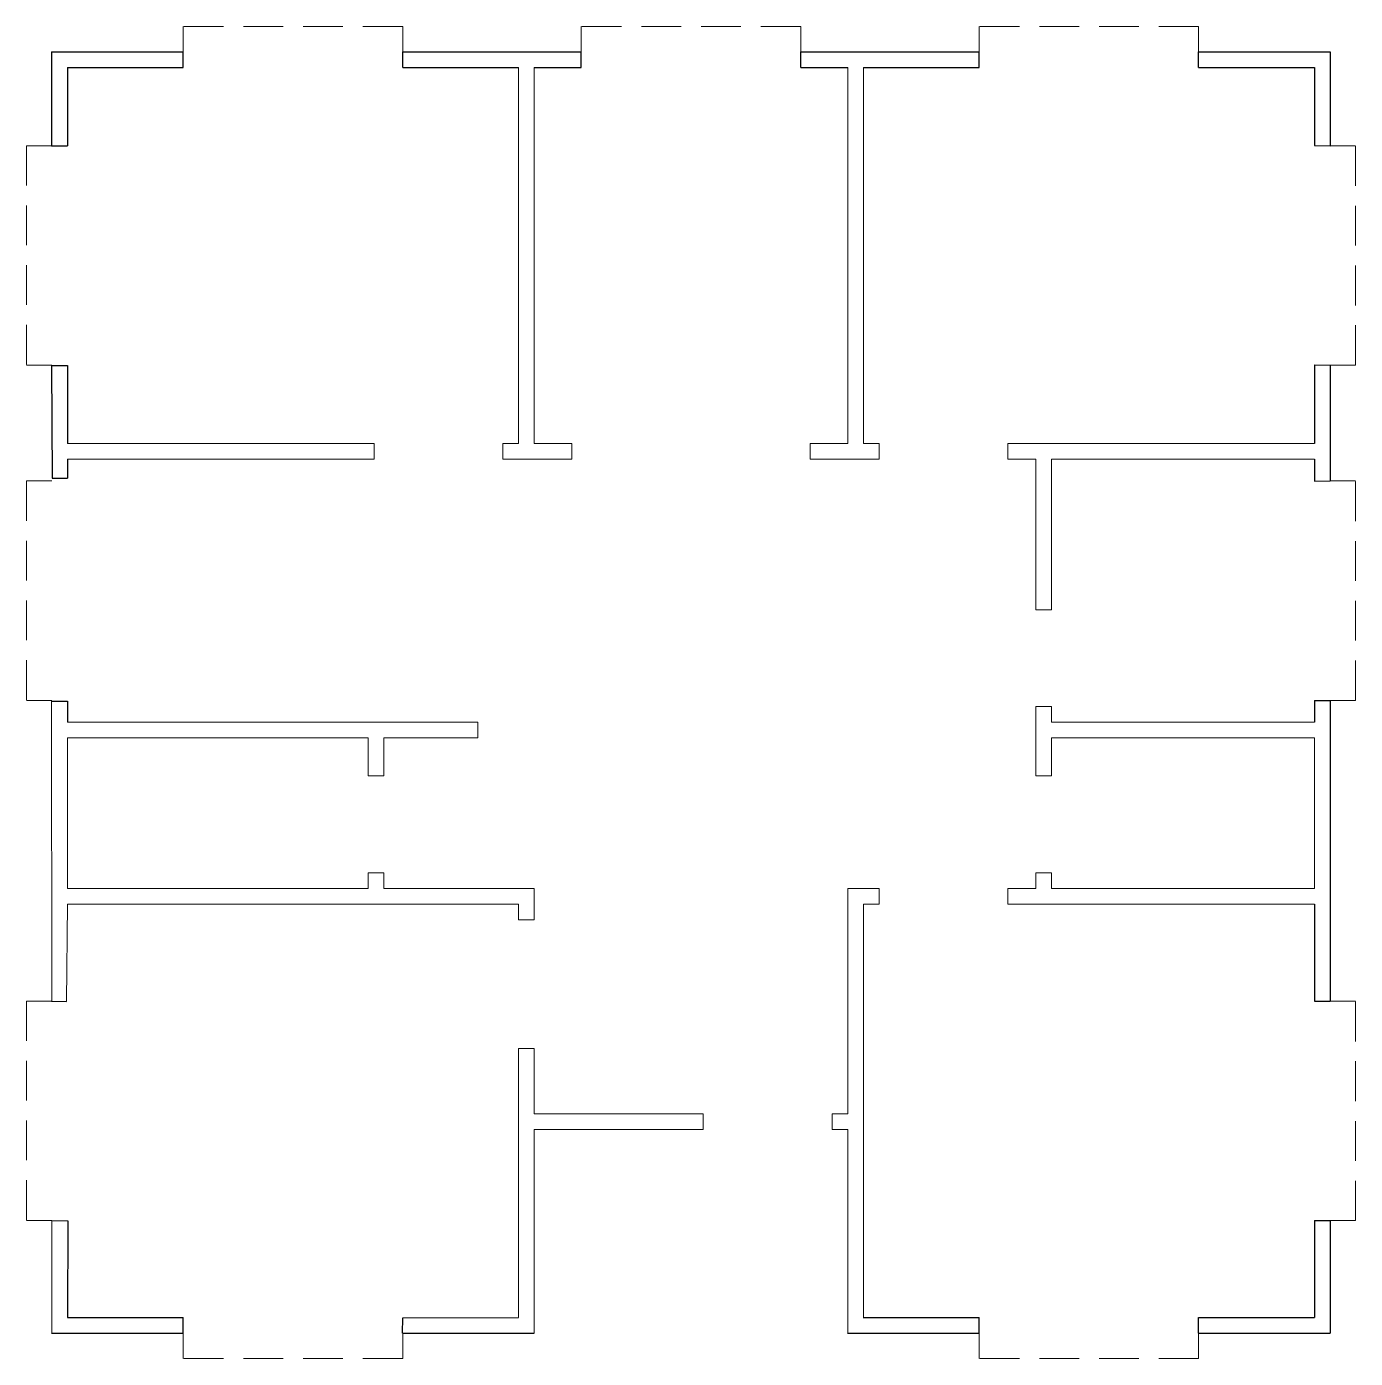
# Model space of a CAD drawing. Header units: feet. Extents: x 36509 to 36933, y -841 to -416.
import ezdxf

# ---------------------------------------------------------------- set-up
doc = ezdxf.new("R2010")
doc.units = ezdxf.units.FT
doc.header["$MEASUREMENT"] = 0
doc.linetypes.add('DASHED', pattern=[19.05, 12.7, -6.35])
doc.layers.add('A-WALL', color=7, linetype='CONTINUOUS', lineweight=40)
doc.layers.add('A-WINDOW', color=116, linetype='CONTINUOUS', lineweight=20)

msp = doc.modelspace()

# ---------------------------------------------------------------- linework, layer by layer
at = {"layer": 'A-WALL', "linetype": 'CONTINUOUS', "lineweight": -3}
for p, q in [((36517.3, -423.94), (36517.3, -453.94)), ((36522.3, -428.94), (36522.3, -453.94)), ((36517.3, -453.94), (36522.31, -453.94)), ((36517.3, -524.06), (36522.31, -524.06)), ((36517.3, -524.06), (36517.5, -560)), ((36522.3, -524.06), (36522.3, -548.94)), ((36522.3, -553.94), (36522.3, -560)), ((36920.3, -553.94), (36920.3, -560.95)), ((36517.5, -560), (36522.31, -560)), ((36920.3, -560.95), (36925.31, -560.94)), ((36517.3, -631.19), (36522.31, -631.19)), ((36522.3, -631.19), (36522.3, -637.94)), ((36920.3, -630.94), (36925.31, -630.94)), ((36920.3, -630.94), (36920.3, -637.94)), ((36925.3, -630.94), (36925.3, -726.94)), ((36517.3, -726.94), (36522, -727)), ((36920.3, -726.94), (36925.3, -726.94)), ((36517.3, -796.94), (36522.5, -797)), ((36522.5, -797), (36522.3, -827.94)), ((36920.3, -796.95), (36925.3, -796.94)), ((36925.3, -796.94), (36925.3, -832.94)), ((36522.3, -827.94), (36559.3, -827.94)), ((36559.3, -832.94), (36559.3, -827.94)), ((36629.3, -832.94), (36629.31, -828)), ((36629.31, -828), (36666.3, -827.94)), ((36776.3, -827.94), (36813.3, -827.94)), ((36813.3, -832.94), (36813.3, -827.94)), ((36883.3, -832.94), (36883.31, -827.94)), ((36883.3, -827.94), (36920.3, -827.94)), ((36517.3, -832.94), (36559.3, -832.94)), ((36629.3, -832.94), (36671.3, -832.94)), ((36771.3, -832.94), (36813.3, -832.94)), ((36883.3, -832.94), (36925.3, -832.94))]:
    msp.add_line(p, q, dxfattribs=at)
at = {"layer": 'A-WALL', "lineweight": -3}
for p, q in [((36517.3, -423.94), (36559.31, -423.94)), ((36559.3, -428.94), (36559.31, -423.94)), ((36629.34, -428.94), (36629.31, -423.94)), ((36629.31, -423.94), (36686.31, -423.94)), ((36686.3, -428.94), (36686.31, -423.94)), ((36756.32, -428.94), (36756.31, -423.94)), ((36756.31, -423.94), (36813.31, -423.94)), ((36813.3, -428.94), (36813.31, -423.94)), ((36883.31, -423.94), (36925.31, -423.94)), ((36883.31, -428.94), (36883.31, -423.94)), ((36925.31, -423.94), (36925.31, -453.94)), ((36522.3, -428.94), (36559.3, -428.94)), ((36629.34, -428.94), (36666.31, -428.94)), ((36671.31, -428.94), (36686.3, -428.94)), ((36756.32, -428.94), (36771.31, -428.94)), ((36776.31, -428.94), (36813.3, -428.94)), ((36883.31, -428.94), (36920.31, -428.94)), ((36920.31, -428.94), (36920.31, -453.88)), ((36920.31, -453.88), (36925.31, -453.94)), ((36920.31, -523.92), (36925.31, -523.94)), ((36920.31, -523.92), (36920.31, -548.94)), ((36925.31, -523.94), (36925.31, -560.94)), ((36920.31, -695.94), (36920.3, -726.94)), ((36920.3, -796.95), (36920.3, -827.94))]:
    msp.add_line(p, q, dxfattribs=at)
at = {"layer": 'A-WALL', "lineweight": 0}
for p, q in [((36666.31, -548.94), (36666.31, -428.94)), ((36671.31, -548.94), (36671.31, -428.94)), ((36771.31, -548.94), (36771.31, -428.94)), ((36776.31, -548.94), (36776.31, -428.94)), ((36522.31, -548.94), (36620.17, -548.94)), ((36620.17, -553.94), (36620.17, -548.94)), ((36661.31, -548.94), (36666.31, -548.94)), ((36661.31, -553.94), (36661.31, -548.94)), ((36671.31, -548.94), (36683.31, -548.94)), ((36683.31, -548.94), (36683.31, -553.94)), ((36759.31, -548.94), (36771.31, -548.94)), ((36759.31, -548.94), (36759.31, -553.94)), ((36776.31, -548.94), (36781.31, -548.94)), ((36781.31, -553.94), (36781.31, -548.94)), ((36822.46, -548.94), (36920.31, -548.94)), ((36822.46, -553.94), (36822.46, -548.94)), ((36522.31, -553.94), (36620.17, -553.94)), ((36661.31, -553.94), (36683.31, -553.94)), ((36759.31, -553.94), (36781.31, -553.94)), ((36822.46, -553.94), (36831.31, -553.94)), ((36831.31, -553.94), (36831.31, -602.08)), ((36836.31, -553.94), (36836.31, -602.08)), ((36836.31, -553.94), (36920.31, -553.94)), ((36831.31, -602.08), (36836.31, -602.08)), ((36831.31, -632.94), (36831.31, -655.08)), ((36836.31, -632.94), (36831.31, -632.94)), ((36836.31, -632.94), (36836.31, -637.94)), ((36522.31, -637.94), (36653.31, -637.94)), ((36653.31, -637.94), (36653.31, -642.94)), ((36836.31, -637.94), (36920.31, -637.94)), ((36522.31, -642.94), (36522.31, -690.94)), ((36522.31, -642.94), (36618.31, -642.94)), ((36618.31, -655.08), (36618.31, -642.94)), ((36623.31, -655.08), (36623.31, -642.94)), ((36623.31, -642.94), (36653.31, -642.94)), ((36836.31, -642.94), (36836.31, -655.08)), ((36836.31, -642.94), (36920.31, -642.94)), ((36920.31, -642.94), (36920.31, -690.94)), ((36623.31, -655.08), (36618.31, -655.08)), ((36831.31, -655.08), (36836.31, -655.08)), ((36618.31, -690.94), (36618.31, -685.94)), ((36618.31, -685.94), (36623.31, -685.94)), ((36623.31, -690.94), (36623.31, -685.94)), ((36831.31, -685.94), (36831.31, -690.94)), ((36836.31, -685.94), (36831.31, -685.94)), ((36836.31, -685.94), (36836.31, -690.94)), ((36522.31, -690.94), (36618.31, -690.94)), ((36623.31, -690.94), (36671.31, -690.94)), ((36671.31, -690.94), (36671.31, -700.94)), ((36771.31, -690.94), (36771.31, -762.94)), ((36771.31, -690.94), (36781.31, -690.94)), ((36781.31, -690.94), (36781.31, -695.94)), ((36822.46, -690.94), (36831.31, -690.94)), ((36822.46, -690.94), (36822.46, -695.94)), ((36836.31, -690.94), (36920.31, -690.94)), ((36522.31, -695.94), (36666.31, -695.94)), ((36666.31, -695.94), (36666.31, -700.94)), ((36776.31, -695.94), (36776.31, -827.94)), ((36776.31, -695.94), (36781.31, -695.94)), ((36822.46, -695.94), (36920.31, -695.94)), ((36671.31, -700.94), (36666.31, -700.94)), ((36666.31, -742.08), (36666.31, -827.94)), ((36671.31, -742.08), (36666.31, -742.08)), ((36671.31, -742.08), (36671.31, -762.94)), ((36671.31, -762.94), (36725.17, -762.94)), ((36725.17, -767.94), (36725.17, -762.94)), ((36766.31, -762.94), (36771.31, -762.94)), ((36766.31, -767.94), (36766.31, -762.94)), ((36671.31, -767.94), (36671.31, -832.94)), ((36671.31, -767.94), (36725.17, -767.94)), ((36766.31, -767.94), (36771.31, -767.94)), ((36771.31, -767.94), (36771.31, -832.94))]:
    msp.add_line(p, q, dxfattribs=at)
at = {"layer": 'A-WALL', "color": 7, "linetype": 'CONTINUOUS', "lineweight": 0}
for p, q in [((36517.3, -631.19), (36517.31, -726.94)), ((36522.31, -695.94), (36522, -727)), ((36517.31, -796.94), (36517.31, -832.94))]:
    msp.add_line(p, q, dxfattribs=at)
at = {"layer": 'A-WINDOW', "linetype": 'DASHED'}
for p, q in [((36629.31, -415.94), (36559.31, -415.94)), ((36559.31, -423.94), (36559.31, -415.94)), ((36629.31, -423.94), (36629.31, -415.94)), ((36756.31, -415.94), (36686.31, -415.94)), ((36686.31, -423.94), (36686.31, -415.94)), ((36756.31, -423.94), (36756.31, -415.94)), ((36883.31, -415.94), (36813.31, -415.94)), ((36813.31, -423.94), (36813.31, -415.94)), ((36883.31, -423.94), (36883.31, -415.94)), ((36509.31, -453.94), (36509.31, -523.94)), ((36517.31, -453.94), (36509.31, -453.94)), ((36925.31, -453.94), (36933.31, -453.94)), ((36933.31, -523.94), (36933.31, -453.94)), ((36517.31, -523.94), (36509.31, -523.94)), ((36925.31, -523.94), (36933.31, -523.94)), ((36509.31, -560.94), (36509.31, -630.94)), ((36517.31, -560.94), (36509.31, -560.94)), ((36925.31, -560.94), (36933.31, -560.94)), ((36933.31, -630.94), (36933.31, -560.94)), ((36517.31, -630.94), (36509.31, -630.94)), ((36925.31, -630.94), (36933.31, -630.94)), ((36509.31, -726.94), (36509.31, -796.94)), ((36517.31, -726.94), (36509.31, -726.94)), ((36925.31, -726.94), (36933.31, -726.94)), ((36933.31, -796.94), (36933.31, -726.94)), ((36517.31, -796.94), (36509.31, -796.94)), ((36925.31, -796.94), (36933.31, -796.94)), ((36559.31, -832.94), (36559.31, -840.94)), ((36629.31, -832.94), (36629.31, -840.94)), ((36813.31, -832.94), (36813.31, -840.94)), ((36883.31, -832.94), (36883.31, -840.94)), ((36629.31, -840.94), (36559.31, -840.94)), ((36883.31, -840.94), (36813.31, -840.94))]:
    msp.add_line(p, q, dxfattribs=at)

doc.saveas('drawing.dxf')
